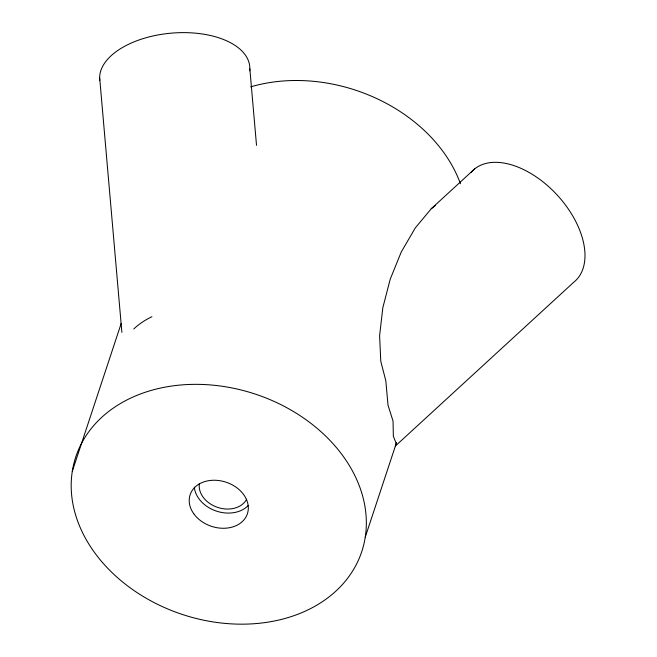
<?xml version="1.0" encoding="UTF-8"?>
<svg xmlns="http://www.w3.org/2000/svg" width="657" height="657" viewBox="0 0 657 657"><rect width="100%" height="100%" fill="white"/><g stroke="black" fill="none" stroke-linecap="round" stroke-linejoin="round"><path stroke-width="0.99" d="M72.286 471.348L121.241 323.318M365.243 537.163L396.45 442.802L396.031 442.974L393.338 436.223L393.05 421.08L388.016 405.188L385.815 380.74L380.781 361.293L379.598 335.801L382.809 307.805L390.209 279.217L401.271 251.984L415.265 227.954L431.222 208.778L474.65 168.898M396.45 442.802L395.309 446.07L573.824 282.165A75.309 44.89 47.4 0 0 556.545 194.349A75.309 44.89 47.4 0 0 471.135 172.298M431.222 208.778L435.279 205.641M249.841 68.854L256.517 145.32M99.634 77.518L121.882 332.401M250.645 86.872A150.625 116.059 18.3 0 1 460.442 183.746M246.63 499.279A25.106 19.34 18.3 0 1 217.713 507.426A25.106 19.34 18.3 0 1 199.367 483.651M248.231 505.488A30.165 23.241 18.3 0 1 216.169 511.031A30.165 23.241 18.3 0 1 194.316 487.141M99.774 80.368A75.309 40.184 -5 0 1 174.491 32.907A75.309 40.184 -5 0 1 249.726 70.767M133.782 328.985A75.309 40.184 -5 0 1 151.915 316.69M102.476 562.515A150.625 116.059 18.3 0 0 355.601 565.891A150.625 116.059 18.3 0 0 198.217 384.361A150.625 116.059 18.3 0 0 102.476 562.515M193.758 513.749A30.165 23.241 18.3 0 0 244.913 518.619A30.165 23.241 18.3 0 0 217.623 480.407A30.165 23.241 18.3 0 0 193.758 513.749"/></g></svg>
